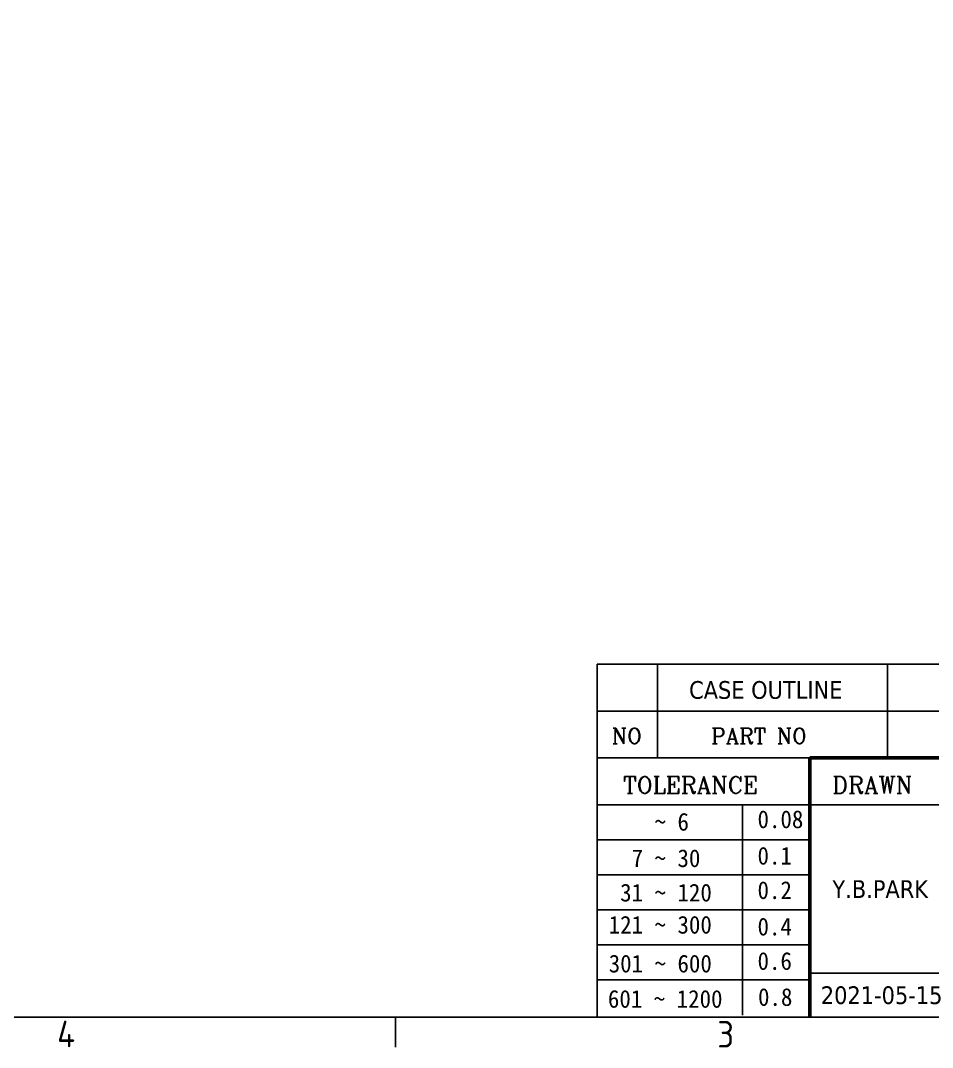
# Model space of a CAD drawing. Header units: inches. Extents: x 6934 to 18973, y 4254 to 7629.
# Drawn here: x 9566 to 10389, y 4322 to 5248 of the extents above; entities that cross this region are included whole.
import ezdxf
from ezdxf.enums import TextEntityAlignment as Align

# ---------------------------------------------------------------- set-up
doc = ezdxf.new("R2010")
doc.units = ezdxf.units.IN
doc.header["$MEASUREMENT"] = 0
doc.layers.add('POWER SUPPLY CASE OUTLINE$0$경계(ISO)', color=7, linetype='Continuous', lineweight=25)
doc.layers.add('POWER SUPPLY CASE OUTLINE$0$제목(ISO)', color=5, linetype='Continuous', lineweight=50, true_color=0x0000ff)
doc.styles.add('POWER SUPPLY CASE OUTLINE$0$HAN_291', font='')
doc.styles.add('POWER SUPPLY CASE OUTLINE$0$RC_284', font='ROMANC.shx')
doc.styles.add('POWER SUPPLY CASE OUTLINE$0$RC_287', font='ROMANC.shx')
doc.styles.add('POWER SUPPLY CASE OUTLINE$0$문자 텍스트_PSTEK_POSCO', font='isocp.shx')
doc.styles.add('POWER SUPPLY CASE OUTLINE$0$텍스트 스타일198', font='tahoma.ttf')
doc.styles.get('POWER SUPPLY CASE OUTLINE$0$HAN_291').set_extended_font_data('GulimChe')

# ---------------------------------------------------------------- blocks, each defined once
blk = doc.blocks.new('POWER SUPPLY CASE OUTLINE$0$경계 Default Border')
at = {"layer": 'POWER SUPPLY CASE OUTLINE$0$경계(ISO)'}
blk.add_line((371.25, 10), (371.25, 6.6), dxfattribs=at)
at = {"layer": 'POWER SUPPLY CASE OUTLINE$0$경계(ISO)', "flags": 128}
blk.add_lwpolyline([(10, 10), (10, 410), (584, 410), (584, 10), (10, 10)], dxfattribs=at)
at = {"layer": 'POWER SUPPLY CASE OUTLINE$0$경계(ISO)', "color": 2, "true_color": 0xffff00, "char_height": 3, "attachment_point": 7, "style": 'POWER SUPPLY CASE OUTLINE$0$문자 텍스트_PSTEK_POSCO'}
for s, insert in [('4', (333.1, 6.6)), ('3', (407.54, 6.57))]:
    blk.add_mtext(s, dxfattribs=dict(at, insert=insert))
blk = doc.blocks.new('POWER SUPPLY CASE OUTLINE$0$제목 블록 PSTEK')
at = {"color": 180, "true_color": 0x3f00ff}
for p, q in [((182.48, 11.79), (182.48, 51.57)), ((182.48, 51.57), (372.48, 51.57)), ((189.27, 51.57), (189.27, 41.01)), ((215.22, 41.01), (215.22, 51.57)), ((182.48, 46.29), (372.48, 46.29)), ((182.48, 41.01), (206.45, 41.01)), ((182.48, 35.73), (206.45, 35.73)), ((198.86, 12.03), (198.86, 35.73)), ((206.45, 35.73), (372.48, 35.73)), ((182.48, 31.78), (206.45, 31.78)), ((182.48, 27.83), (206.45, 27.83)), ((182.48, 23.88), (206.45, 23.88)), ((182.48, 19.93), (206.45, 19.93)), ((206.45, 16.74), (255.92, 16.74)), ((182.48, 15.98), (206.45, 15.98)), ((182.48, 11.79), (372.48, 11.79))]:
    blk.add_line(p, q, dxfattribs=at)
at = {"color": 7, "lineweight": 50}
for p, q in [((206.45, 11.79), (206.45, 41.01)), ((206.45, 41.01), (372.48, 41.01))]:
    blk.add_line(p, q, dxfattribs=at)
at = {"layer": 'POWER SUPPLY CASE OUTLINE$0$제목(ISO)', "lineweight": 18}
blk.add_line((182.48, 35.73), (182.48, 11.79), dxfattribs=at)
at = {"color": 2, "true_color": 0xffff00}
for s, height, style, p in [('NO', 1.742, 'POWER SUPPLY CASE OUTLINE$0$RC_284', (184.14, 42.62)), ('PART NO', 1.742, 'POWER SUPPLY CASE OUTLINE$0$RC_284', (195.34, 42.62)), (' TOLERANCE', 1.9, 'POWER SUPPLY CASE OUTLINE$0$RC_287', (184.09, 37.01)), ('DRAWN', 1.9, 'POWER SUPPLY CASE OUTLINE$0$RC_287', (208.98, 37.01)), ('    ~ 6', 2, 'POWER SUPPLY CASE OUTLINE$0$HAN_291', (183.77, 32.82)), ('0.08', 2, 'POWER SUPPLY CASE OUTLINE$0$HAN_291', (200.55, 33.1)), ('  7 ~ 30', 2, 'POWER SUPPLY CASE OUTLINE$0$HAN_291', (183.77, 28.71)), ('0.1', 2, 'POWER SUPPLY CASE OUTLINE$0$HAN_291', (200.55, 28.99)), (' 31 ~ 120', 2, 'POWER SUPPLY CASE OUTLINE$0$HAN_291', (183.77, 24.83)), ('0.2', 2, 'POWER SUPPLY CASE OUTLINE$0$HAN_291', (200.55, 25.11)), ('121 ~ 300', 2, 'POWER SUPPLY CASE OUTLINE$0$HAN_291', (183.77, 21.21)), ('0.4', 2, 'POWER SUPPLY CASE OUTLINE$0$HAN_291', (200.55, 21)), ('301 ~ 600', 2, 'POWER SUPPLY CASE OUTLINE$0$HAN_291', (183.77, 16.83)), ('0.6', 2, 'POWER SUPPLY CASE OUTLINE$0$HAN_291', (200.55, 17.12)), ('601 ~ 1200', 2, 'POWER SUPPLY CASE OUTLINE$0$HAN_291', (183.68, 12.85)), ('0.8', 2, 'POWER SUPPLY CASE OUTLINE$0$HAN_291', (200.61, 13.06))]:
    blk.add_text(s, height=height, dxfattribs=dict(at, style=style)).set_placement(p)
at = {"layer": 'POWER SUPPLY CASE OUTLINE$0$제목(ISO)', "color": 7, "style": 'POWER SUPPLY CASE OUTLINE$0$텍스트 스타일198'}
for tag, p in [('부품_번호_001', (192.83, 47.68)), ('질량\\P3;_001', (349.56, 48.16)), ('1._MODEL_NAME_001', (327.51, 37.54)), ('제목_001', (332.15, 32.12)), ('부품_번호_001', (331.49, 26.81)), ('설계자_001', (208.99, 25.23)), ('시트_크기_001', (260.79, 14.82)), ('프로젝트_001', (277.19, 14.84)), ('작성_날짜_001', (207.69, 13.27))]:
    blk.add_attdef(tag, p, '', height=2, dxfattribs=at)
for tag, p in [('설명', (247.96, 48.92)), ('재질', (295.48, 48.93)), ("3._Q'TY", (313.5, 48.93)), ('4._COLOR', (327.68, 48.93)), ('점검자', (231.18, 26.23)), ('엔지니어링_승인자', (247.67, 26.23)), ('점검_날짜', (231.18, 14.27)), ('엔지니어링_승인_날짜', (247.67, 14.27))]:
    blk.add_attdef(tag, text='', height=2, dxfattribs=at).set_placement(p, align=Align.MIDDLE_CENTER)

msp = doc.modelspace()

# ---------------------------------------------------------------- block references
at = {"xscale": 8, "yscale": 8, "zscale": 8}
msp.add_blockref('POWER SUPPLY CASE OUTLINE$0$경계 Default Border', (6934.363, 4268.862), dxfattribs=at)
ref = msp.add_blockref('POWER SUPPLY CASE OUTLINE$0$제목 블록 PSTEK', (8626.557, 4254.534), dxfattribs=dict(xscale=8, yscale=8, zscale=8))
ref.add_attrib('설계자_001', 'Y.B.PARK', (10298.504, 4456.399), dxfattribs={"layer": 'POWER SUPPLY CASE OUTLINE$0$제목(ISO)', "color": 7, "height": 16, "style": 'POWER SUPPLY CASE OUTLINE$0$텍스트 스타일198'})
ref.add_attrib('작성_날짜_001', '2021-05-15', (10288.065, 4360.662), dxfattribs={"layer": 'POWER SUPPLY CASE OUTLINE$0$제목(ISO)', "color": 7, "height": 16, "style": 'POWER SUPPLY CASE OUTLINE$0$텍스트 스타일198'})
ref.add_attrib('부품_번호_001', 'CASE OUTLINE', (10169.235, 4635.975), dxfattribs={"layer": 'POWER SUPPLY CASE OUTLINE$0$제목(ISO)', "color": 7, "height": 16, "style": 'POWER SUPPLY CASE OUTLINE$0$텍스트 스타일198'})

doc.saveas('drawing.dxf')
